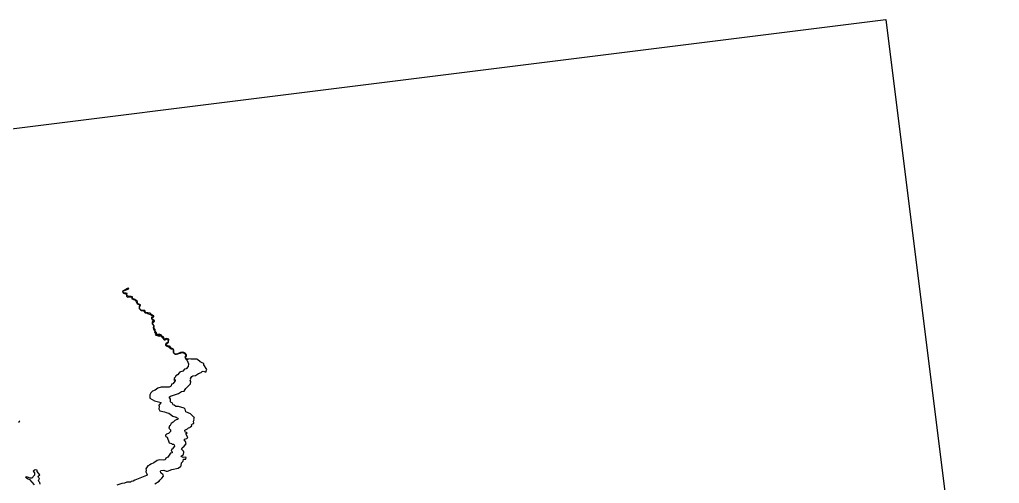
# Model space of a CAD drawing. Header units: inches. Extents: x -128.78 to -121.96, y 47.51 to 52.08.
# Drawn here: x -125.422 to -122.11, y 50.509 to 52.077 of the extents above; entities that cross this region are included whole.
import ezdxf

# ---------------------------------------------------------------- set-up
doc = ezdxf.new("R2010")
doc.units = ezdxf.units.IN
doc.header["$MEASUREMENT"] = 0
doc.layers.add('country_Clip', color=7, linetype='Continuous')

msp = doc.modelspace()

# ---------------------------------------------------------------- linework, layer by layer
at = {"layer": 'country_Clip'}
for points in [[(-127.5056, 51.4506), (-122.4941, 52.077), (-122.1098, 49.0022)], [(-124.9646, 50.5079), (-124.9496, 50.5171), (-124.9478, 50.5208), (-124.9412, 50.5266), (-124.9358, 50.5339), (-124.9367, 50.538), (-124.9447, 50.5453), (-124.9457, 50.5504), (-124.9441, 50.5531), (-124.9338, 50.5541), (-124.9263, 50.5508), (-124.922, 50.5508), (-124.907, 50.5562), (-124.8855, 50.5613), (-124.8775, 50.5665), (-124.8758, 50.5688), (-124.8743, 50.5792), (-124.8694, 50.5843), (-124.8682, 50.5908), (-124.865, 50.5917), (-124.8599, 50.5913), (-124.859, 50.5965), (-124.8622, 50.5978), (-124.8691, 50.5973), (-124.8755, 50.6), (-124.875, 50.6022), (-124.8679, 50.607), (-124.8669, 50.6147), (-124.8677, 50.6182), (-124.8744, 50.625), (-124.8728, 50.6299), (-124.8652, 50.6354), (-124.8593, 50.6427), (-124.8616, 50.6507), (-124.864, 50.6536), (-124.8644, 50.6585), (-124.8569, 50.6613), (-124.8527, 50.6645), (-124.8597, 50.6768), (-124.8559, 50.6803), (-124.8578, 50.6819), (-124.8619, 50.6827), (-124.8635, 50.6887), (-124.8538, 50.6939), (-124.851, 50.6967), (-124.8459, 50.6982), (-124.8447, 50.701), (-124.8393, 50.7037), (-124.8406, 50.7074), (-124.8373, 50.7103), (-124.8334, 50.7117), (-124.8331, 50.7124), (-124.8341, 50.7197), (-124.8321, 50.7241), (-124.8332, 50.727), (-124.8311, 50.7319), (-124.8315, 50.7326), (-124.844, 50.744), (-124.8605, 50.7516), (-124.8622, 50.7601), (-124.8654, 50.7639), (-124.8848, 50.7691), (-124.894, 50.769), (-124.8989, 50.7735), (-124.9025, 50.7749), (-124.9067, 50.7811), (-124.9105, 50.783), (-124.9122, 50.7857), (-124.9119, 50.7946), (-124.9164, 50.8008), (-124.9119, 50.804), (-124.8848, 50.8137), (-124.8742, 50.8194), (-124.8661, 50.8216), (-124.8618, 50.8263), (-124.8605, 50.8306), (-124.8446, 50.8457), (-124.8428, 50.8539), (-124.8454, 50.8575), (-124.8428, 50.8612), (-124.8444, 50.8637), (-124.8396, 50.8706), (-124.8364, 50.8726), (-124.8278, 50.8735), (-124.8173, 50.8808), (-124.8078, 50.8847), (-124.8047, 50.8876), (-124.8012, 50.8883), (-124.7949, 50.8859), (-124.791, 50.8863), (-124.7916, 50.8901), (-124.7889, 50.8942), (-124.7991, 50.91), (-124.7995, 50.9136), (-124.8009, 50.9154), (-124.8047, 50.9163), (-124.8116, 50.9206), (-124.8207, 50.9284), (-124.8225, 50.9293), (-124.8433, 50.9289), (-124.8577, 50.9306), (-124.8589, 50.9309), (-124.8606, 50.9322), (-124.8606, 50.9351), (-124.8578, 50.9393), (-124.8578, 50.9444), (-124.8619, 50.9494), (-124.8663, 50.952), (-124.8707, 50.9528), (-124.8743, 50.9515), (-124.8785, 50.9517), (-124.8906, 50.9467), (-124.8966, 50.9475), (-124.9013, 50.9516), (-124.9015, 50.9632), (-124.9105, 50.9674), (-124.913, 50.972), (-124.9151, 50.9732), (-124.9207, 50.9736), (-124.9266, 50.9766), (-124.9266, 50.9766), (-124.9275, 50.9794), (-124.9187, 50.9868), (-124.9173, 50.9971), (-124.9251, 50.9994), (-124.9331, 50.9971), (-124.9347, 50.9985), (-124.9348, 51.0031), (-124.9417, 51.0082), (-124.9434, 51.012), (-124.9444, 51.0119), (-124.9499, 51.0136), (-124.9567, 51.013), (-124.9591, 51.0146), (-124.9593, 51.0182), (-124.9634, 51.0234), (-124.9635, 51.03), (-124.969, 51.036), (-124.9671, 51.0379), (-124.9668, 51.042), (-124.9717, 51.0473), (-124.9715, 51.0533), (-124.966, 51.0579), (-124.9663, 51.0592), (-124.9748, 51.0657), (-124.9749, 51.0691), (-124.9681, 51.0729), (-124.968, 51.0752), (-124.9765, 51.0801), (-124.9803, 51.0842), (-124.9965, 51.0868), (-124.9987, 51.0934), (-125.0104, 51.095), (-125.0161, 51.1003), (-125.0157, 51.1075), (-125.013, 51.1127), (-125.0231, 51.1178), (-125.0233, 51.1239), (-125.0321, 51.1307), (-125.0399, 51.1343), (-125.0405, 51.1397), (-125.0444, 51.1408), (-125.0516, 51.1408), (-125.0575, 51.1429), (-125.0595, 51.1465), (-125.0585, 51.1512), (-125.0614, 51.1523), (-125.0699, 51.1523), (-125.073, 51.1559), (-125.0707, 51.1597), (-125.0552, 51.1663), (-125.0532, 51.1676), (-125.0539, 51.1688), (-125.0574, 51.1683), (-125.0735, 51.1584), (-125.0738, 51.1566), (-125.073, 51.1559), (-125.0707, 51.1523), (-125.0605, 51.1491), (-125.0605, 51.1424), (-125.0567, 51.1385), (-125.0431, 51.1399), (-125.0421, 51.1328), (-125.0318, 51.1284), (-125.0277, 51.1239), (-125.0241, 51.116), (-125.0149, 51.1131), (-125.015, 51.111), (-125.0179, 51.1084), (-125.0177, 51.0999), (-125.014, 51.0977), (-125.0129, 51.0955), (-125.0093, 51.0933), (-125.0033, 51.093), (-124.997, 51.086), (-124.9905, 51.0854), (-124.9891, 51.0836), (-124.9823, 51.0819), (-124.9751, 51.0774), (-124.9728, 51.0733), (-124.976, 51.0701), (-124.9762, 51.0662), (-124.9735, 51.0624), (-124.9696, 51.0606), (-124.9683, 51.0587), (-124.9736, 51.0546), (-124.9739, 51.0489), (-124.9687, 51.0424), (-124.9706, 51.0357), (-124.9684, 51.0316), (-124.9697, 51.0292), (-124.9653, 51.0253), (-124.9654, 51.0203), (-124.9613, 51.0148), (-124.9637, 51.012), (-124.9503, 51.0075), (-124.9448, 51.0076), (-124.9337, 50.9949), (-124.9295, 50.9946), (-124.9228, 50.9975), (-124.9205, 50.9973), (-124.9201, 50.9864), (-124.9274, 50.9814), (-124.9289, 50.9793), (-124.9288, 50.9766), (-124.9267, 50.9741), (-124.9161, 50.9703), (-124.9091, 50.9645), (-124.9037, 50.9633), (-124.902, 50.9608), (-124.9022, 50.9507), (-124.8987, 50.9472), (-124.8956, 50.9457), (-124.8911, 50.9456), (-124.8708, 50.9517), (-124.8681, 50.9513), (-124.8608, 50.9465), (-124.8596, 50.9428), (-124.8632, 50.9357), (-124.8614, 50.9313), (-124.8597, 50.929), (-124.8554, 50.9245), (-124.8512, 50.9137), (-124.8525, 50.9041), (-124.8591, 50.8966), (-124.8643, 50.8952), (-124.8698, 50.8887), (-124.8815, 50.8858), (-124.8816, 50.8838), (-124.8877, 50.8765), (-124.8934, 50.873), (-124.8953, 50.8702), (-124.8944, 50.8694), (-124.8995, 50.8645), (-124.8987, 50.8618), (-124.9006, 50.8598), (-124.8963, 50.8591), (-124.896, 50.856), (-124.904, 50.8455), (-124.908, 50.8445), (-124.9095, 50.8386), (-124.911, 50.8369), (-124.9117, 50.8364), (-124.9161, 50.8346), (-124.9211, 50.8343), (-124.9436, 50.8342), (-124.9543, 50.8316), (-124.9636, 50.8239), (-124.9725, 50.821), (-124.9785, 50.8152), (-124.9822, 50.8091), (-124.9816, 50.8008), (-124.9815, 50.7973), (-124.9659, 50.788), (-124.9435, 50.7826), (-124.9514, 50.7739), (-124.9496, 50.7676), (-124.9511, 50.7611), (-124.9475, 50.7548), (-124.9321, 50.7511), (-124.9262, 50.7487), (-124.917, 50.7472), (-124.9038, 50.7366), (-124.8931, 50.7333), (-124.8889, 50.7313), (-124.8875, 50.7297), (-124.8862, 50.7272), (-124.8872, 50.7255), (-124.8932, 50.7243), (-124.8975, 50.7219), (-124.9023, 50.7158), (-124.909, 50.7114), (-124.913, 50.7045), (-124.9151, 50.7036), (-124.9176, 50.6959), (-124.912, 50.6907), (-124.9117, 50.6852), (-124.9181, 50.6783), (-124.9252, 50.6753), (-124.9274, 50.6734), (-124.9283, 50.6723), (-124.9283, 50.6698), (-124.9274, 50.668), (-124.9231, 50.6653), (-124.9161, 50.6465), (-124.9084, 50.6442), (-124.9062, 50.6423), (-124.9018, 50.6416), (-124.8992, 50.6394), (-124.8988, 50.635), (-124.9063, 50.625), (-124.9068, 50.625), (-124.9096, 50.6206), (-124.9069, 50.6182), (-124.9067, 50.6128), (-124.9113, 50.6111), (-124.9213, 50.5981), (-124.9271, 50.5942), (-124.9302, 50.5891), (-124.9366, 50.5882), (-124.9487, 50.589), (-124.9566, 50.5868), (-124.9681, 50.5792), (-124.978, 50.5747), (-124.9828, 50.5707), (-124.9882, 50.5691), (-124.9956, 50.5582), (-124.9941, 50.5542), (-124.9948, 50.5482), (-124.9907, 50.5394), (-124.9928, 50.5362), (-125.0324, 50.52), (-125.0376, 50.5166), (-125.0447, 50.5156), (-125.0467, 50.513), (-125.0592, 50.5137), (-125.067, 50.51), (-125.0767, 50.5095), (-125.093, 50.5028)], [(-124.9995, 51.0925), (-124.9982, 51.0907), (-125, 51.0914), (-125.0009, 51.0918), (-124.9995, 51.0925)], [(-124.9655, 51.031), (-124.9651, 51.0281), (-124.9668, 51.0301), (-124.9655, 51.031)], [(-124.9444, 51.0119), (-124.9467, 51.0083), (-124.9561, 51.0111), (-124.95, 51.0128), (-124.9444, 51.0119), (-124.9444, 51.0119)], [(-124.8524, 50.9287), (-124.854, 50.9283), (-124.8569, 50.9296), (-124.8524, 50.9287)], [(-125.4258, 50.716), (-125.4208, 50.7195), (-125.4221, 50.7198)], [(-125.3523, 50.5063), (-125.3537, 50.512), (-125.3572, 50.5155), (-125.3579, 50.5194), (-125.3549, 50.5255), (-125.3583, 50.5292), (-125.3587, 50.5328), (-125.3581, 50.5352), (-125.3537, 50.5386), (-125.3621, 50.5497), (-125.3621, 50.5541), (-125.3691, 50.5547), (-125.3763, 50.5511), (-125.3711, 50.5448), (-125.3719, 50.5372), (-125.3808, 50.5265), (-125.3857, 50.5265), (-125.3976, 50.5311), (-125.4021, 50.5303), (-125.3935, 50.5243), (-125.3879, 50.5222), (-125.3732, 50.5044)]]:
    msp.add_lwpolyline(points, dxfattribs=at)

doc.saveas('drawing.dxf')
